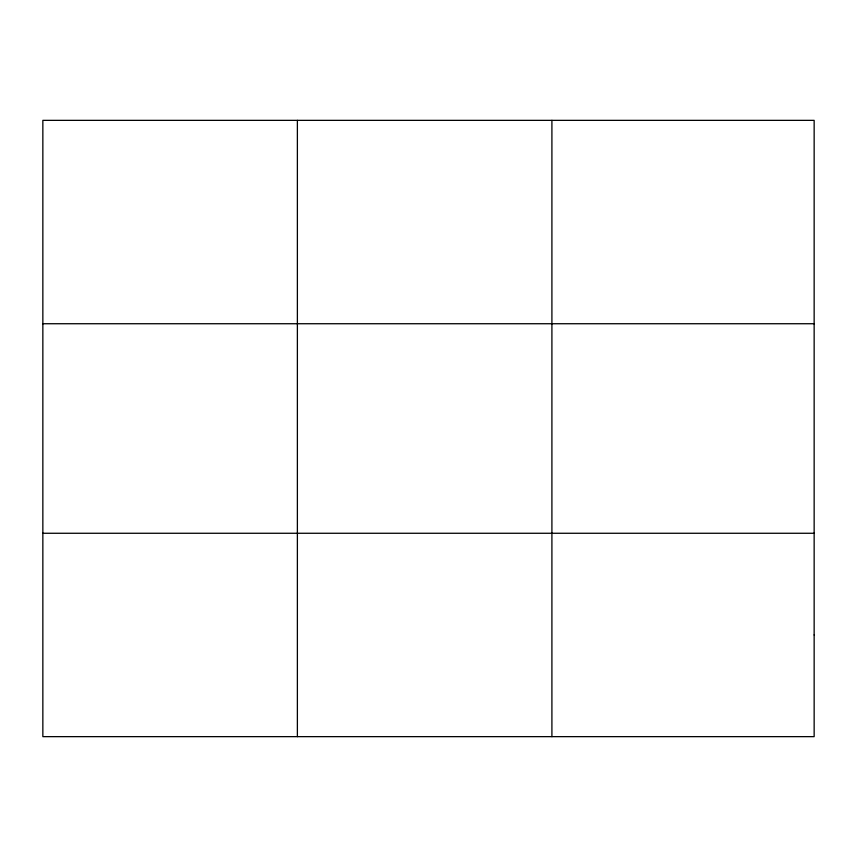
<?xml version="1.0" encoding="UTF-8"?>
<svg xmlns="http://www.w3.org/2000/svg" width="857" height="857" viewBox="0 0 857 857"><rect width="100%" height="100%" fill="white"/><g stroke="black" fill="none" stroke-linecap="round" stroke-linejoin="round"><path stroke-width="1.29" d="M297.379 736.645L297.379 120.355M551.908 736.645L551.908 120.355M42.85 323.732L814.15 323.732M42.85 533.268L814.15 533.268M814.15 634.951L814.15 736.645L42.85 736.645L42.85 120.355L814.15 120.355L814.15 634.951"/></g></svg>
